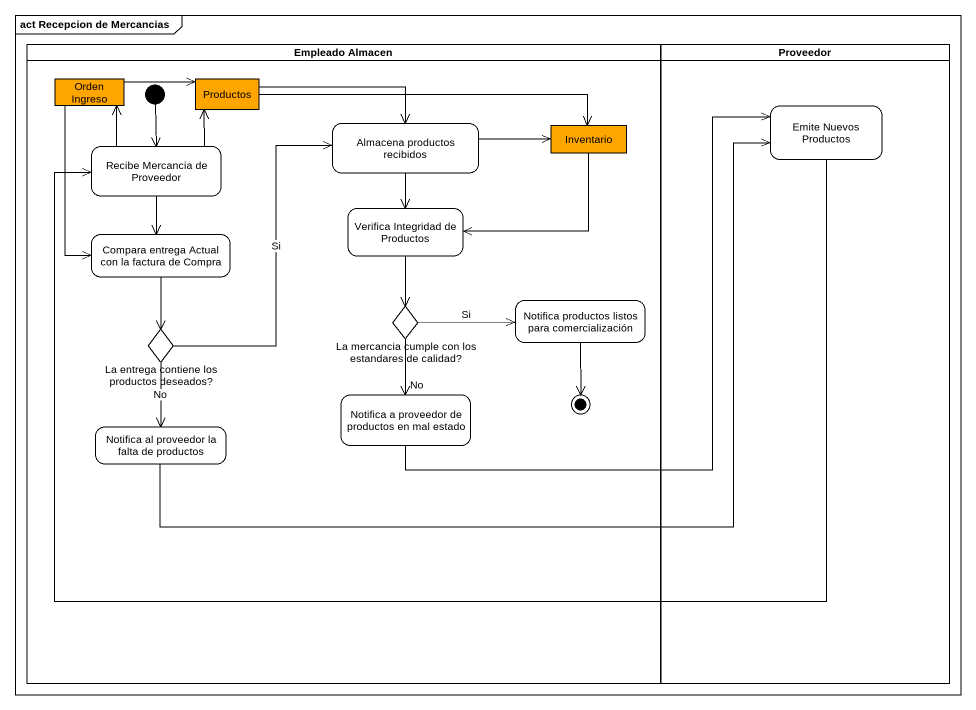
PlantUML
@startuml
mainframe act Recepcion de Mercancias
hide empty description
state "Empleado Almacen" as Empleado_Almacen <<partition>> {
  state "Orden Ingreso" as Orden_Ingreso <<object>> #FFA500
  state Productos <<object>> #FFA500
  state "Almacena productos recibidos" as Almacena_productos_recibidos
  state Inventario <<object>> #FFA500
  state "Recibe Mercancia de Proveedor" as Recibe_Mercancia_de
  state "Verifica Integridad de Productos" as Verifica_Integridad_de
  state "Compara entrega Actual con la factura de Compra" as Compara_entrega_Actual_con
  state "La mercancia cumple con los estandares de calidad?" as La_mercancia_cumple_con_los <<choice>>
  state "Notifica productos listos para comercialización" as Notifica_productos_listos
  state "La entrega contiene los productos deseados?" as La_entrega_contiene_los <<choice>>
  state "Notifica a proveedor de productos en mal estado" as Notifica_a_proveedor_de
  state "Notifica al proveedor la falta de productos" as Notifica_al_proveedor_la
  [*] --> Recibe_Mercancia_de
  Notifica_productos_listos --> [*]
}
state Proveedor <<partition>> {
  state "Emite Nuevos Productos" as Emite_Nuevos_Productos
}
Orden_Ingreso -right-> Productos
Orden_Ingreso --> Compara_entrega_Actual_con
Productos -right-> Almacena_productos_recibidos
Productos -right-> Inventario
Almacena_productos_recibidos -right-> Inventario
Almacena_productos_recibidos --> Verifica_Integridad_de
Inventario -left-> Verifica_Integridad_de
Emite_Nuevos_Productos -left-> Recibe_Mercancia_de
Recibe_Mercancia_de -up-> Orden_Ingreso
Recibe_Mercancia_de -up-> Productos
Recibe_Mercancia_de --> Compara_entrega_Actual_con
Verifica_Integridad_de --> La_mercancia_cumple_con_los
Compara_entrega_Actual_con --> La_entrega_contiene_los
La_mercancia_cumple_con_los -right-> Notifica_productos_listos : Si
La_mercancia_cumple_con_los --> Notifica_a_proveedor_de : No
La_entrega_contiene_los -up-> Almacena_productos_recibidos : Si
La_entrega_contiene_los --> Notifica_al_proveedor_la : No
Notifica_a_proveedor_de -up-> Emite_Nuevos_Productos
Notifica_al_proveedor_la -right-> Emite_Nuevos_Productos
@enduml
